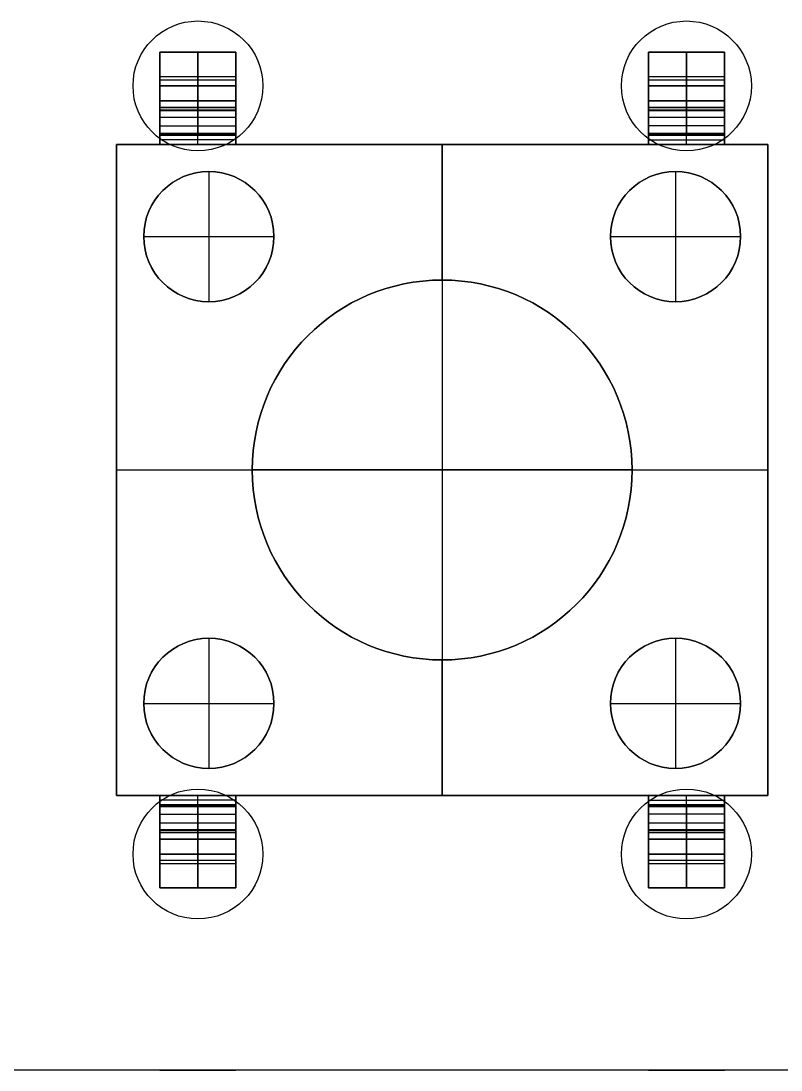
# Model space of a CAD drawing. Extents: x -0.02 to 3.17, y 0 to 2.28.
# Drawn here: x 1.3872 to 1.6629, y 0 to 0.3805 of the extents above; entities that cross this region are included whole.
import ezdxf

# ---------------------------------------------------------------- set-up
doc = ezdxf.new("R2010")
doc.units = 0
doc.header["$LTSCALE"] = 0.03937
doc.layers.add('LCDKEYPAD_SHIELD$BOARD', color=178, linetype='CONTINUOUS')
doc.layers.add('LCDKEYPAD_SHIELD$LKS_COMPO', color=7, linetype='CONTINUOUS')

msp = doc.modelspace()

# ---------------------------------------------------------------- linework, layer by layer
at = {"layer": 'LCDKEYPAD_SHIELD$BOARD'}
for p, q in [((1.45141, 0.38049), (1.45141, 0.38049, -0.06)), ((1.62858, 0.38049), (1.62858, 0.38049, -0.06)), ((1.45141, 0.1019), (1.45141, 0.1019, -0.06)), ((1.62858, 0.1019), (1.62858, 0.1019, -0.06)), ((3.032, 0), (-0.01348, 0)), ((3.032, 0, -0.06), (-0.01348, 0, -0.06))]:
    msp.add_line(p, q, dxfattribs=at)
for centre in [(1.45141, 0.35692), (1.45141, 0.35692, -0.06), (1.62858, 0.35692), (1.62858, 0.35692, -0.06), (1.45141, 0.07834), (1.45141, 0.07834, -0.06), (1.62858, 0.07834), (1.62858, 0.07834, -0.06)]:
    msp.add_circle(centre, 0.02356, dxfattribs=at)
at = {"layer": 'LCDKEYPAD_SHIELD$LKS_COMPO', "color": 253}
for p, q in [((1.43763, 0.35149, -0.07087), (1.43763, 0.36921, -0.03622)), ((1.43763, 0.36921, -0.03622), (1.46519, 0.36921, -0.03622)), ((1.43763, 0.36921, -0.03622), (1.43763, 0.34913, 0.08661)), ((1.46519, 0.36921, -0.03622), (1.43763, 0.36921, -0.03622)), ((1.45141, 0.35149, -0.07087), (1.45141, 0.36921, -0.03622)), ((1.45141, 0.36921, -0.03622), (1.45141, 0.34913, 0.08661)), ((1.46519, 0.36921, -0.03622), (1.46519, 0.35149, -0.07087)), ((1.46519, 0.34913, 0.08661), (1.46519, 0.36921, -0.03622)), ((1.6148, 0.34913, 0.08661), (1.6148, 0.36921, -0.03622)), ((1.6148, 0.36921, -0.03622), (1.64236, 0.36921, -0.03622)), ((1.6148, 0.36921, -0.03622), (1.6148, 0.35149, -0.07087)), ((1.64236, 0.36921, -0.03622), (1.6148, 0.36921, -0.03622)), ((1.62858, 0.34913, 0.08661), (1.62858, 0.36921, -0.03622)), ((1.62858, 0.36921, -0.03622), (1.62858, 0.35149, -0.07087)), ((1.64236, 0.36921, -0.03622), (1.64236, 0.34913, 0.08661)), ((1.64236, 0.35149, -0.07087), (1.64236, 0.36921, -0.03622)), ((1.43763, 0.36457, -0.00787), (1.43763, 0.3526, -0.00787)), ((1.46519, 0.36457, -0.00787), (1.46519, 0.3526, -0.00787)), ((1.6148, 0.36457, -0.00787), (1.6148, 0.3526, -0.00787)), ((1.64236, 0.36457, -0.00787), (1.64236, 0.3526, -0.00787)), ((1.43763, 0.36035, -0.05354), (1.46519, 0.36035, -0.05354)), ((1.43763, 0.35917, 0.0252), (1.46519, 0.35917, 0.0252)), ((1.6148, 0.36035, -0.05354), (1.64236, 0.36035, -0.05354)), ((1.6148, 0.35917, 0.0252), (1.64236, 0.35917, 0.0252)), ((1.43763, 0.33909, 0.0748), (1.43763, 0.35692, -0.0343)), ((1.43763, 0.35692, -0.0343), (1.46519, 0.35692, -0.0343)), ((1.43763, 0.35692, -0.0343), (1.43763, 0.33968, -0.06802)), ((1.46519, 0.35692, -0.0343), (1.43763, 0.35692, -0.0343)), ((1.45141, 0.33909, 0.0748), (1.45141, 0.35692, -0.0343)), ((1.45141, 0.35692, -0.0343), (1.45141, 0.33968, -0.06802)), ((1.46519, 0.35692, -0.0343), (1.46519, 0.33909, 0.0748)), ((1.46519, 0.33968, -0.06802), (1.46519, 0.35692, -0.0343)), ((1.6148, 0.33968, -0.06802), (1.6148, 0.35692, -0.0343)), ((1.6148, 0.35692, -0.0343), (1.64236, 0.35692, -0.0343)), ((1.6148, 0.35692, -0.0343), (1.6148, 0.33909, 0.0748)), ((1.64236, 0.35692, -0.0343), (1.6148, 0.35692, -0.0343)), ((1.62858, 0.33968, -0.06802), (1.62858, 0.35692, -0.0343)), ((1.62858, 0.35692, -0.0343), (1.62858, 0.33909, 0.0748)), ((1.64236, 0.35692, -0.0343), (1.64236, 0.33968, -0.06802)), ((1.64236, 0.33909, 0.0748), (1.64236, 0.35692, -0.0343)), ((1.43763, 0.35247, 0.06614), (1.43763, 0.35247, -0.00707)), ((1.43763, 0.35247, -0.043), (1.43763, 0.35247, -0.06894)), ((1.43763, 0.33968, -0.10236), (1.43763, 0.35149, -0.10236)), ((1.43763, 0.35149, -0.10236), (1.46519, 0.35149, -0.10236)), ((1.43763, 0.35149, -0.10236), (1.43763, 0.35149, -0.07087)), ((1.43763, 0.35149, -0.07087), (1.46519, 0.35149, -0.07087)), ((1.46519, 0.35149, -0.10236), (1.43763, 0.35149, -0.10236)), ((1.43763, 0.35149, -0.08661), (1.46519, 0.35149, -0.08661)), ((1.46519, 0.35149, -0.07087), (1.43763, 0.35149, -0.07087)), ((1.45141, 0.33968, -0.10236), (1.45141, 0.35149, -0.10236)), ((1.45141, 0.35149, -0.10236), (1.45141, 0.35149, -0.07087)), ((1.46519, 0.35247, 0.06614), (1.46519, 0.35247, -0.00707)), ((1.46519, 0.35247, -0.043), (1.46519, 0.35247, -0.06894)), ((1.46519, 0.35149, -0.10236), (1.46519, 0.33968, -0.10236)), ((1.46519, 0.35149, -0.07087), (1.46519, 0.35149, -0.10236)), ((1.6148, 0.35247, -0.06894), (1.6148, 0.35247, -0.043)), ((1.6148, 0.35247, -0.00707), (1.6148, 0.35247, 0.06614)), ((1.6148, 0.35149, -0.07087), (1.64236, 0.35149, -0.07087)), ((1.6148, 0.35149, -0.07087), (1.6148, 0.35149, -0.10236)), ((1.6148, 0.35149, -0.10236), (1.64236, 0.35149, -0.10236)), ((1.64236, 0.35149, -0.07087), (1.6148, 0.35149, -0.07087)), ((1.6148, 0.35149, -0.08661), (1.64236, 0.35149, -0.08661)), ((1.6148, 0.35149, -0.10236), (1.6148, 0.33968, -0.10236)), ((1.64236, 0.35149, -0.10236), (1.6148, 0.35149, -0.10236)), ((1.62858, 0.35149, -0.07087), (1.62858, 0.35149, -0.10236)), ((1.62858, 0.35149, -0.10236), (1.62858, 0.33968, -0.10236)), ((1.64236, 0.35247, -0.06894), (1.64236, 0.35247, -0.043)), ((1.64236, 0.35247, -0.00707), (1.64236, 0.35247, 0.06614)), ((1.64236, 0.35149, -0.10236), (1.64236, 0.35149, -0.07087)), ((1.64236, 0.33968, -0.10236), (1.64236, 0.35149, -0.10236)), ((1.43763, 0.34913, 0.08661), (1.46519, 0.34913, 0.08661)), ((1.46519, 0.34913, 0.08661), (1.43763, 0.34913, 0.08661)), ((1.43763, 0.34913, 0.08661), (1.43763, 0.33574, 0.08661)), ((1.43763, 0.3483, -0.05116), (1.46519, 0.3483, -0.05116)), ((1.43763, 0.34801, 0.02025), (1.46519, 0.34801, 0.02025)), ((1.45141, 0.33574, 0.08661), (1.45141, 0.34913, 0.08661)), ((1.46519, 0.33574, 0.08661), (1.46519, 0.34913, 0.08661)), ((1.64236, 0.34913, 0.08661), (1.6148, 0.34913, 0.08661)), ((1.6148, 0.33574, 0.08661), (1.6148, 0.34913, 0.08661)), ((1.6148, 0.34913, 0.08661), (1.64236, 0.34913, 0.08661)), ((1.6148, 0.3483, -0.05116), (1.64236, 0.3483, -0.05116)), ((1.6148, 0.34801, 0.02025), (1.64236, 0.34801, 0.02025)), ((1.62858, 0.33574, 0.08661), (1.62858, 0.34913, 0.08661)), ((1.64236, 0.34913, 0.08661), (1.64236, 0.33574, 0.08661)), ((1.43763, 0.34558, -0.10236), (1.46519, 0.34558, -0.10236)), ((1.6148, 0.34558, -0.10236), (1.64236, 0.34558, -0.10236)), ((1.43763, 0.34243, 0.08661), (1.46519, 0.34243, 0.08661)), ((1.43763, 0.33968, -0.06802), (1.46519, 0.33968, -0.06802)), ((1.43763, 0.33968, -0.06802), (1.43763, 0.33968, -0.10236)), ((1.43763, 0.33968, -0.10236), (1.46519, 0.33968, -0.10236)), ((1.46519, 0.33968, -0.06802), (1.43763, 0.33968, -0.06802)), ((1.43763, 0.33968, -0.08519), (1.46519, 0.33968, -0.08519)), ((1.46519, 0.33968, -0.10236), (1.43763, 0.33968, -0.10236)), ((1.43763, 0.33574, 0.0748), (1.43763, 0.33909, 0.0748)), ((1.43763, 0.33909, 0.0748), (1.46519, 0.33909, 0.0748)), ((1.46519, 0.33909, 0.0748), (1.43763, 0.33909, 0.0748)), ((1.45141, 0.33968, -0.06802), (1.45141, 0.33968, -0.10236)), ((1.45141, 0.33574, 0.0748), (1.45141, 0.33909, 0.0748)), ((1.46519, 0.33968, -0.10236), (1.46519, 0.33968, -0.06802)), ((1.46519, 0.33909, 0.0748), (1.46519, 0.33574, 0.0748)), ((1.64236, 0.34243, 0.08661), (1.6148, 0.34243, 0.08661)), ((1.6148, 0.33968, -0.10236), (1.64236, 0.33968, -0.10236)), ((1.6148, 0.33968, -0.10236), (1.6148, 0.33968, -0.06802)), ((1.6148, 0.33968, -0.06802), (1.64236, 0.33968, -0.06802)), ((1.64236, 0.33968, -0.10236), (1.6148, 0.33968, -0.10236)), ((1.6148, 0.33968, -0.08519), (1.64236, 0.33968, -0.08519)), ((1.64236, 0.33968, -0.06802), (1.6148, 0.33968, -0.06802)), ((1.6148, 0.33909, 0.0748), (1.64236, 0.33909, 0.0748)), ((1.64236, 0.33909, 0.0748), (1.6148, 0.33909, 0.0748)), ((1.6148, 0.33909, 0.0748), (1.6148, 0.33574, 0.0748)), ((1.62858, 0.33968, -0.10236), (1.62858, 0.33968, -0.06802)), ((1.62858, 0.33574, 0.0748), (1.62858, 0.33909, 0.0748)), ((1.64236, 0.33968, -0.06802), (1.64236, 0.33968, -0.10236)), ((1.64236, 0.33574, 0.0748), (1.64236, 0.33909, 0.0748)), ((1.42188, 0.09952, 0.16929), (1.42188, 0.33574, 0.16929)), ((1.42188, 0.33574, 0.16929), (1.6581, 0.33574, 0.16929)), ((1.46519, 0.33742, 0.0748), (1.43763, 0.33742, 0.0748)), ((1.46519, 0.33574, 0.0748), (1.43763, 0.33574, 0.0748)), ((1.43763, 0.33574, 0.08661), (1.46519, 0.33574, 0.08661)), ((1.53999, 0.28653, 0.16929), (1.53999, 0.33574, 0.16929)), ((1.6148, 0.33742, 0.0748), (1.64236, 0.33742, 0.0748)), ((1.6148, 0.33574, 0.0748), (1.64236, 0.33574, 0.0748)), ((1.64236, 0.33574, 0.08661), (1.6148, 0.33574, 0.08661)), ((1.6581, 0.33574, 0.16929), (1.6581, 0.09952, 0.16929)), ((1.42188, 0.21763, 0.16929), (1.4711, 0.21763, 0.16929)), ((1.60889, 0.21763, 0.16929), (1.6581, 0.21763, 0.16929)), ((1.53999, 0.09952, 0.16929), (1.53999, 0.14873, 0.16929)), ((1.6581, 0.09952, 0.16929), (1.42188, 0.09952, 0.16929)), ((1.43763, 0.09617, 0.0748), (1.43763, 0.09952, 0.0748)), ((1.43763, 0.09952, 0.0748), (1.46519, 0.09952, 0.0748)), ((1.46519, 0.09952, 0.08661), (1.43763, 0.09952, 0.08661)), ((1.43763, 0.09952, 0.08661), (1.43763, 0.08613, 0.08661)), ((1.45141, 0.09617, 0.0748), (1.45141, 0.09952, 0.0748)), ((1.45141, 0.08613, 0.08661), (1.45141, 0.09952, 0.08661)), ((1.46519, 0.09952, 0.0748), (1.46519, 0.09617, 0.0748)), ((1.46519, 0.08613, 0.08661), (1.46519, 0.09952, 0.08661)), ((1.6148, 0.08613, 0.08661), (1.6148, 0.09952, 0.08661)), ((1.6148, 0.09952, 0.08661), (1.64236, 0.09952, 0.08661)), ((1.64236, 0.09952, 0.0748), (1.6148, 0.09952, 0.0748)), ((1.6148, 0.09952, 0.0748), (1.6148, 0.09617, 0.0748)), ((1.62858, 0.08613, 0.08661), (1.62858, 0.09952, 0.08661)), ((1.62858, 0.09617, 0.0748), (1.62858, 0.09952, 0.0748)), ((1.64236, 0.09952, 0.08661), (1.64236, 0.08613, 0.08661)), ((1.64236, 0.09617, 0.0748), (1.64236, 0.09952, 0.0748)), ((1.46519, 0.09785, 0.0748), (1.43763, 0.09785, 0.0748)), ((1.43763, 0.07834, -0.0343), (1.43763, 0.09617, 0.0748)), ((1.43763, 0.09617, 0.0748), (1.46519, 0.09617, 0.0748)), ((1.46519, 0.09617, 0.0748), (1.43763, 0.09617, 0.0748)), ((1.43763, 0.08377, -0.10236), (1.43763, 0.09558, -0.10236)), ((1.43763, 0.09558, -0.10236), (1.46519, 0.09558, -0.10236)), ((1.43763, 0.09558, -0.10236), (1.43763, 0.09558, -0.06802)), ((1.43763, 0.09558, -0.06802), (1.46519, 0.09558, -0.06802)), ((1.46519, 0.09558, -0.10236), (1.43763, 0.09558, -0.10236)), ((1.43763, 0.09558, -0.08519), (1.46519, 0.09558, -0.08519)), ((1.43763, 0.09558, -0.06802), (1.43763, 0.07834, -0.0343)), ((1.46519, 0.09558, -0.06802), (1.43763, 0.09558, -0.06802)), ((1.45141, 0.07834, -0.0343), (1.45141, 0.09617, 0.0748)), ((1.45141, 0.08377, -0.10236), (1.45141, 0.09558, -0.10236)), ((1.45141, 0.09558, -0.10236), (1.45141, 0.09558, -0.06802)), ((1.45141, 0.09558, -0.06802), (1.45141, 0.07834, -0.0343)), ((1.46519, 0.09617, 0.0748), (1.46519, 0.07834, -0.0343)), ((1.46519, 0.09558, -0.10236), (1.46519, 0.08377, -0.10236)), ((1.46519, 0.09558, -0.06802), (1.46519, 0.09558, -0.10236)), ((1.46519, 0.07834, -0.0343), (1.46519, 0.09558, -0.06802)), ((1.6148, 0.09785, 0.0748), (1.64236, 0.09785, 0.0748)), ((1.6148, 0.09617, 0.0748), (1.64236, 0.09617, 0.0748)), ((1.6148, 0.09617, 0.0748), (1.6148, 0.07834, -0.0343)), ((1.64236, 0.09617, 0.0748), (1.6148, 0.09617, 0.0748)), ((1.6148, 0.09558, -0.06802), (1.6148, 0.09558, -0.10236)), ((1.6148, 0.09558, -0.10236), (1.64236, 0.09558, -0.10236)), ((1.64236, 0.09558, -0.06802), (1.6148, 0.09558, -0.06802)), ((1.6148, 0.09558, -0.08519), (1.64236, 0.09558, -0.08519)), ((1.6148, 0.09558, -0.10236), (1.6148, 0.08377, -0.10236)), ((1.64236, 0.09558, -0.10236), (1.6148, 0.09558, -0.10236)), ((1.6148, 0.07834, -0.0343), (1.6148, 0.09558, -0.06802)), ((1.6148, 0.09558, -0.06802), (1.64236, 0.09558, -0.06802)), ((1.62858, 0.09617, 0.0748), (1.62858, 0.07834, -0.0343)), ((1.62858, 0.09558, -0.06802), (1.62858, 0.09558, -0.10236)), ((1.62858, 0.09558, -0.10236), (1.62858, 0.08377, -0.10236)), ((1.62858, 0.07834, -0.0343), (1.62858, 0.09558, -0.06802)), ((1.64236, 0.07834, -0.0343), (1.64236, 0.09617, 0.0748)), ((1.64236, 0.09558, -0.10236), (1.64236, 0.09558, -0.06802)), ((1.64236, 0.08377, -0.10236), (1.64236, 0.09558, -0.10236)), ((1.64236, 0.09558, -0.06802), (1.64236, 0.07834, -0.0343)), ((1.43763, 0.09283, 0.08661), (1.46519, 0.09283, 0.08661)), ((1.64236, 0.09283, 0.08661), (1.6148, 0.09283, 0.08661)), ((1.43763, 0.08968, -0.10236), (1.46519, 0.08968, -0.10236)), ((1.6148, 0.08968, -0.10236), (1.64236, 0.08968, -0.10236)), ((1.43763, 0.08726, 0.02025), (1.46519, 0.08726, 0.02025)), ((1.43763, 0.08696, -0.05116), (1.46519, 0.08696, -0.05116)), ((1.43763, 0.08613, 0.08661), (1.46519, 0.08613, 0.08661)), ((1.43763, 0.08613, 0.08661), (1.43763, 0.06606, -0.03622)), ((1.46519, 0.08613, 0.08661), (1.43763, 0.08613, 0.08661)), ((1.43763, 0.06606, -0.03622), (1.43763, 0.08377, -0.07087)), ((1.43763, 0.08377, -0.07087), (1.46519, 0.08377, -0.07087)), ((1.43763, 0.08377, -0.07087), (1.43763, 0.08377, -0.10236)), ((1.43763, 0.08377, -0.10236), (1.46519, 0.08377, -0.10236)), ((1.46519, 0.08377, -0.07087), (1.43763, 0.08377, -0.07087)), ((1.43763, 0.08377, -0.08661), (1.46519, 0.08377, -0.08661)), ((1.46519, 0.08377, -0.10236), (1.43763, 0.08377, -0.10236)), ((1.45141, 0.08613, 0.08661), (1.45141, 0.06606, -0.03622)), ((1.45141, 0.06606, -0.03622), (1.45141, 0.08377, -0.07087)), ((1.45141, 0.08377, -0.07087), (1.45141, 0.08377, -0.10236)), ((1.46519, 0.06606, -0.03622), (1.46519, 0.08613, 0.08661)), ((1.46519, 0.08377, -0.07087), (1.46519, 0.06606, -0.03622)), ((1.46519, 0.08377, -0.10236), (1.46519, 0.08377, -0.07087)), ((1.6148, 0.08726, 0.02025), (1.64236, 0.08726, 0.02025)), ((1.6148, 0.08696, -0.05116), (1.64236, 0.08696, -0.05116)), ((1.6148, 0.06606, -0.03622), (1.6148, 0.08613, 0.08661)), ((1.6148, 0.08613, 0.08661), (1.64236, 0.08613, 0.08661)), ((1.64236, 0.08613, 0.08661), (1.6148, 0.08613, 0.08661)), ((1.6148, 0.08377, -0.10236), (1.64236, 0.08377, -0.10236)), ((1.6148, 0.08377, -0.10236), (1.6148, 0.08377, -0.07087)), ((1.6148, 0.08377, -0.07087), (1.64236, 0.08377, -0.07087)), ((1.64236, 0.08377, -0.10236), (1.6148, 0.08377, -0.10236)), ((1.6148, 0.08377, -0.08661), (1.64236, 0.08377, -0.08661)), ((1.6148, 0.08377, -0.07087), (1.6148, 0.06606, -0.03622)), ((1.64236, 0.08377, -0.07087), (1.6148, 0.08377, -0.07087)), ((1.62858, 0.06606, -0.03622), (1.62858, 0.08613, 0.08661)), ((1.62858, 0.08377, -0.10236), (1.62858, 0.08377, -0.07087)), ((1.62858, 0.08377, -0.07087), (1.62858, 0.06606, -0.03622)), ((1.64236, 0.08613, 0.08661), (1.64236, 0.06606, -0.03622)), ((1.64236, 0.08377, -0.07087), (1.64236, 0.08377, -0.10236)), ((1.64236, 0.06606, -0.03622), (1.64236, 0.08377, -0.07087)), ((1.43763, 0.08279, 0.06614), (1.43763, 0.08279, -0.00707)), ((1.43763, 0.08279, -0.043), (1.43763, 0.08279, -0.06894)), ((1.43763, 0.08266, -0.00787), (1.43763, 0.07069, -0.00787)), ((1.46519, 0.08279, 0.06614), (1.46519, 0.08279, -0.00707)), ((1.46519, 0.08279, -0.043), (1.46519, 0.08279, -0.06894)), ((1.46519, 0.08266, -0.00787), (1.46519, 0.07069, -0.00787)), ((1.6148, 0.08279, -0.06894), (1.6148, 0.08279, -0.043)), ((1.6148, 0.08279, -0.00707), (1.6148, 0.08279, 0.06614)), ((1.6148, 0.08266, -0.00787), (1.6148, 0.07069, -0.00787)), ((1.64236, 0.08279, -0.06894), (1.64236, 0.08279, -0.043)), ((1.64236, 0.08279, -0.00707), (1.64236, 0.08279, 0.06614)), ((1.64236, 0.08266, -0.00787), (1.64236, 0.07069, -0.00787)), ((1.46519, 0.07834, -0.0343), (1.43763, 0.07834, -0.0343)), ((1.43763, 0.07834, -0.0343), (1.46519, 0.07834, -0.0343)), ((1.6148, 0.07834, -0.0343), (1.64236, 0.07834, -0.0343)), ((1.64236, 0.07834, -0.0343), (1.6148, 0.07834, -0.0343)), ((1.43763, 0.0761, 0.0252), (1.46519, 0.0761, 0.0252)), ((1.43763, 0.07491, -0.05354), (1.46519, 0.07491, -0.05354)), ((1.6148, 0.0761, 0.0252), (1.64236, 0.0761, 0.0252)), ((1.6148, 0.07491, -0.05354), (1.64236, 0.07491, -0.05354)), ((1.43763, 0.06606, -0.03622), (1.46519, 0.06606, -0.03622)), ((1.46519, 0.06606, -0.03622), (1.43763, 0.06606, -0.03622)), ((1.6148, 0.06606, -0.03622), (1.64236, 0.06606, -0.03622)), ((1.64236, 0.06606, -0.03622), (1.6148, 0.06606, -0.03622))]:
    msp.add_line(p, q, dxfattribs=at)
at = {"layer": 'LCDKEYPAD_SHIELD$LKS_COMPO', "color": 0}
for p, q in [((1.42188, 0.09952, 0.03543), (1.42188, 0.33574, 0.03543)), ((1.42188, 0.33574, 0.03543), (1.42188, 0.33574, 0.16929)), ((1.42188, 0.33574, 0.16929), (1.42188, 0.09952, 0.16929)), ((1.42188, 0.09952, 0.10236), (1.42188, 0.33574, 0.10236)), ((1.42188, 0.33574, 0.03543), (1.42188, 0.09952, 0.03543)), ((1.6581, 0.33574, 0.03543), (1.42188, 0.33574, 0.03543)), ((1.42188, 0.33574, 0.16929), (1.42188, 0.33574, 0.03543)), ((1.42188, 0.33574, 0.03543), (1.6581, 0.33574, 0.03543)), ((1.6581, 0.33574, 0.16929), (1.42188, 0.33574, 0.16929)), ((1.42188, 0.33574, 0.10236), (1.6581, 0.33574, 0.10236)), ((1.53999, 0.33574, 0.03543), (1.53999, 0.09952, 0.03543)), ((1.53999, 0.33574, 0.16929), (1.53999, 0.33574, 0.03543)), ((1.6581, 0.09952, 0.03543), (1.6581, 0.33574, 0.03543)), ((1.6581, 0.33574, 0.03543), (1.6581, 0.33574, 0.16929)), ((1.6581, 0.33574, 0.16929), (1.6581, 0.09952, 0.16929)), ((1.6581, 0.09952, 0.10236), (1.6581, 0.33574, 0.10236)), ((1.6581, 0.09952, 0.03543), (1.6581, 0.33574, 0.03543)), ((1.6581, 0.33574, 0.03543), (1.6581, 0.33574, 0.16929)), ((1.45535, 0.3259, 0.18898), (1.45535, 0.27865, 0.18898)), ((1.45535, 0.3259, 0.18898), (1.45535, 0.3259, 0.16929)), ((1.45535, 0.3259, 0.16929), (1.45535, 0.3259, 0.18898)), ((1.62464, 0.3259, 0.18898), (1.62464, 0.27865, 0.18898)), ((1.62464, 0.3259, 0.18898), (1.62464, 0.3259, 0.16929)), ((1.62464, 0.3259, 0.16929), (1.62464, 0.3259, 0.18898)), ((1.43709, 0.31726, 0.18898), (1.43709, 0.31726, 0.16929)), ((1.47361, 0.31726, 0.18898), (1.47361, 0.31726, 0.16929)), ((1.60638, 0.31726, 0.18898), (1.60638, 0.31726, 0.16929)), ((1.6429, 0.31726, 0.18898), (1.6429, 0.31726, 0.16929)), ((1.43173, 0.30228, 0.18898), (1.47897, 0.30228, 0.18898)), ((1.60102, 0.30228, 0.18898), (1.64826, 0.30228, 0.18898)), ((1.43218, 0.29767, 0.18898), (1.43218, 0.29767, 0.16929)), ((1.47852, 0.29767, 0.18898), (1.47852, 0.29767, 0.16929)), ((1.60147, 0.29767, 0.18898), (1.60147, 0.29767, 0.16929)), ((1.64781, 0.29767, 0.18898), (1.64781, 0.29767, 0.16929)), ((1.44421, 0.28144, 0.18898), (1.44421, 0.28144, 0.16929)), ((1.45535, 0.27865, 0.16929), (1.45535, 0.27865, 0.18898)), ((1.45535, 0.27865, 0.18898), (1.45535, 0.27865, 0.16929)), ((1.46648, 0.28144, 0.18898), (1.46648, 0.28144, 0.16929)), ((1.6135, 0.28144, 0.18898), (1.6135, 0.28144, 0.16929)), ((1.62464, 0.27865, 0.16929), (1.62464, 0.27865, 0.18898)), ((1.62464, 0.27865, 0.18898), (1.62464, 0.27865, 0.16929)), ((1.63577, 0.28144, 0.18898), (1.63577, 0.28144, 0.16929)), ((1.42188, 0.21763, 0.03543), (1.42188, 0.21763, 0.16929)), ((1.42188, 0.21763, 0.03543), (1.6581, 0.21763, 0.03543)), ((1.6581, 0.21763, 0.03543), (1.6581, 0.21763, 0.16929)), ((1.45535, 0.15661, 0.18898), (1.45535, 0.10936, 0.18898)), ((1.45535, 0.15661, 0.18898), (1.45535, 0.15661, 0.16929)), ((1.45535, 0.15661, 0.16929), (1.45535, 0.15661, 0.18898)), ((1.62464, 0.15661, 0.18898), (1.62464, 0.10936, 0.18898)), ((1.62464, 0.15661, 0.18898), (1.62464, 0.15661, 0.16929)), ((1.62464, 0.15661, 0.16929), (1.62464, 0.15661, 0.18898)), ((1.43709, 0.14797, 0.18898), (1.43709, 0.14797, 0.16929)), ((1.47361, 0.14797, 0.18898), (1.47361, 0.14797, 0.16929)), ((1.60638, 0.14797, 0.18898), (1.60638, 0.14797, 0.16929)), ((1.6429, 0.14797, 0.18898), (1.6429, 0.14797, 0.16929)), ((1.43173, 0.13299, 0.18898), (1.47897, 0.13299, 0.18898)), ((1.60102, 0.13299, 0.18898), (1.64826, 0.13299, 0.18898)), ((1.43218, 0.12838, 0.18898), (1.43218, 0.12838, 0.16929)), ((1.47852, 0.12838, 0.18898), (1.47852, 0.12838, 0.16929)), ((1.60147, 0.12838, 0.18898), (1.60147, 0.12838, 0.16929)), ((1.64781, 0.12838, 0.18898), (1.64781, 0.12838, 0.16929)), ((1.44421, 0.11215, 0.18898), (1.44421, 0.11215, 0.16929)), ((1.46648, 0.11215, 0.18898), (1.46648, 0.11215, 0.16929)), ((1.6135, 0.11215, 0.18898), (1.6135, 0.11215, 0.16929)), ((1.63577, 0.11215, 0.18898), (1.63577, 0.11215, 0.16929)), ((1.45535, 0.10936, 0.16929), (1.45535, 0.10936, 0.18898)), ((1.45535, 0.10936, 0.18898), (1.45535, 0.10936, 0.16929)), ((1.62464, 0.10936, 0.16929), (1.62464, 0.10936, 0.18898)), ((1.62464, 0.10936, 0.18898), (1.62464, 0.10936, 0.16929)), ((1.42188, 0.09952, 0.16929), (1.42188, 0.09952, 0.03543)), ((1.42188, 0.09952, 0.03543), (1.6581, 0.09952, 0.03543)), ((1.6581, 0.09952, 0.03543), (1.42188, 0.09952, 0.03543)), ((1.42188, 0.09952, 0.03543), (1.42188, 0.09952, 0.16929)), ((1.42188, 0.09952, 0.16929), (1.6581, 0.09952, 0.16929)), ((1.6581, 0.09952, 0.10236), (1.42188, 0.09952, 0.10236)), ((1.53999, 0.09952, 0.03543), (1.53999, 0.09952, 0.16929)), ((1.6581, 0.09952, 0.16929), (1.6581, 0.09952, 0.03543)), ((1.6581, 0.09952, 0.16929), (1.6581, 0.09952, 0.03543))]:
    msp.add_line(p, q, dxfattribs=at)
at = {"layer": 'LCDKEYPAD_SHIELD$LKS_COMPO', "color": 251}
for p, q in [((1.53999, 0.28653, 0.12992), (1.53999, 0.14873, 0.12992)), ((1.53999, 0.28653, 0.20472), (1.53999, 0.14873, 0.20472)), ((1.53999, 0.28653, 0.12992), (1.53999, 0.28653, 0.16929)), ((1.53999, 0.28653, 0.16929), (1.53999, 0.28653, 0.12992)), ((1.55344, 0.2852, 0.16535), (1.55344, 0.2852, 0.20472)), ((1.50752, 0.27839, 0.12992), (1.50752, 0.27839, 0.16929)), ((1.57247, 0.27839, 0.12992), (1.57247, 0.27839, 0.16929)), ((1.49629, 0.27089, 0.16535), (1.49629, 0.27089, 0.20472)), ((1.60076, 0.25011, 0.16535), (1.60076, 0.25011, 0.20472)), ((1.47242, 0.23107, 0.12992), (1.47242, 0.23107, 0.16929)), ((1.60757, 0.23107, 0.12992), (1.60757, 0.23107, 0.16929)), ((1.4711, 0.21763, 0.12992), (1.60889, 0.21763, 0.12992)), ((1.60889, 0.21763, 0.20472), (1.4711, 0.21763, 0.20472)), ((1.4711, 0.21763, 0.16535), (1.4711, 0.21763, 0.20472)), ((1.4711, 0.21763, 0.20472), (1.4711, 0.21763, 0.16535)), ((1.60889, 0.21763, 0.20472), (1.60889, 0.21763, 0.16535)), ((1.60889, 0.21763, 0.16535), (1.60889, 0.21763, 0.20472)), ((1.60076, 0.18515, 0.16535), (1.60076, 0.18515, 0.20472)), ((1.48674, 0.17392, 0.12992), (1.48674, 0.17392, 0.16929)), ((1.59325, 0.17392, 0.12992), (1.59325, 0.17392, 0.16929)), ((1.49629, 0.16437, 0.16535), (1.49629, 0.16437, 0.20472)), ((1.53999, 0.14873, 0.16929), (1.53999, 0.14873, 0.12992)), ((1.53999, 0.14873, 0.12992), (1.53999, 0.14873, 0.16929)), ((1.55344, 0.15006, 0.16535), (1.55344, 0.15006, 0.20472))]:
    msp.add_line(p, q, dxfattribs=at)
at = {"layer": 'LCDKEYPAD_SHIELD$LKS_COMPO', "color": 253, "extrusion": (1, 0, 0)}
for points in [[(0.33574, 0.08661), (0.33574, 0.0748), (0.33909, 0.0748), (0.35692, -0.0343), (0.33968, -0.06802), (0.33968, -0.10236), (0.35149, -0.10236), (0.35149, -0.07087), (0.36921, -0.03622), (0.34913, 0.08661), (0.33574, 0.08661)], [(0.34913, 0.08661), (0.33574, 0.08661), (0.33574, 0.0748), (0.33909, 0.0748), (0.35692, -0.0343), (0.33968, -0.06802), (0.33968, -0.10236), (0.35149, -0.10236), (0.35149, -0.07087), (0.36921, -0.03622), (0.34913, 0.08661)], [(0.33574, 0.08661), (0.34913, 0.08661), (0.36921, -0.03622), (0.35149, -0.07087), (0.35149, -0.10236), (0.33968, -0.10236), (0.33968, -0.06802), (0.35692, -0.0343), (0.33909, 0.0748), (0.33574, 0.0748), (0.33574, 0.08661)], [(0.34913, 0.08661), (0.36921, -0.03622), (0.35149, -0.07087), (0.35149, -0.10236), (0.33968, -0.10236), (0.33968, -0.06802), (0.35692, -0.0343), (0.33909, 0.0748), (0.33574, 0.0748), (0.33574, 0.08661), (0.34913, 0.08661)], [(0.07834, -0.0343), (0.09617, 0.0748), (0.09952, 0.0748), (0.09952, 0.08661), (0.08613, 0.08661), (0.06606, -0.03622), (0.08377, -0.07087), (0.08377, -0.10236), (0.09558, -0.10236), (0.09558, -0.06802), (0.07834, -0.0343)], [(0.09558, -0.06802), (0.07834, -0.0343), (0.09617, 0.0748), (0.09952, 0.0748), (0.09952, 0.08661), (0.08613, 0.08661), (0.06606, -0.03622), (0.08377, -0.07087), (0.08377, -0.10236), (0.09558, -0.10236), (0.09558, -0.06802)], [(0.07834, -0.0343), (0.09558, -0.06802), (0.09558, -0.10236), (0.08377, -0.10236), (0.08377, -0.07087), (0.06606, -0.03622), (0.08613, 0.08661), (0.09952, 0.08661), (0.09952, 0.0748), (0.09617, 0.0748), (0.07834, -0.0343)], [(0.09558, -0.06802), (0.09558, -0.10236), (0.08377, -0.10236), (0.08377, -0.07087), (0.06606, -0.03622), (0.08613, 0.08661), (0.09952, 0.08661), (0.09952, 0.0748), (0.09617, 0.0748), (0.07834, -0.0343), (0.09558, -0.06802)]]:
    msp.add_lwpolyline(points, dxfattribs=at)
at = {"layer": 'LCDKEYPAD_SHIELD$LKS_COMPO', "color": 0, "extrusion": (0, 1, 0)}
for points in [[(-1.43763, 0.08661), (-1.46519, 0.08661), (-1.46519, 0.0748), (-1.43763, 0.0748), (-1.43763, 0.08661)], [(-1.64236, 0.0748), (-1.6148, 0.0748), (-1.6148, 0.08661), (-1.64236, 0.08661), (-1.64236, 0.0748)], [(-1.43763, 0.0748), (-1.46519, 0.0748), (-1.46519, 0.08661), (-1.43763, 0.08661), (-1.43763, 0.0748)], [(-1.64236, 0.08661), (-1.6148, 0.08661), (-1.6148, 0.0748), (-1.64236, 0.0748), (-1.64236, 0.08661)]]:
    msp.add_lwpolyline(points, dxfattribs=at)
at = {"layer": 'LCDKEYPAD_SHIELD$LKS_COMPO', "color": 0}
for centre in [(1.45535, 0.30228, 0.18898), (1.62464, 0.30228, 0.18898), (1.45535, 0.13299, 0.18898), (1.62464, 0.13299, 0.18898)]:
    msp.add_circle(centre, 0.02362, dxfattribs=at)
at = {"layer": 'LCDKEYPAD_SHIELD$LKS_COMPO', "color": 253}
for centre, radius in [((1.45535, 0.30228, 0.16929), 0.02362), ((1.62464, 0.30228, 0.16929), 0.02362), ((1.53999, 0.21763, 0.16929), 0.0689), ((1.45535, 0.13299, 0.16929), 0.02362), ((1.62464, 0.13299, 0.16929), 0.02362)]:
    msp.add_circle(centre, radius, dxfattribs=at)
at = {"layer": 'LCDKEYPAD_SHIELD$LKS_COMPO', "color": 251}
for centre in [(1.53999, 0.21763, 0.12992), (1.53999, 0.21763, 0.20472)]:
    msp.add_circle(centre, 0.0689, dxfattribs=at)
at = {"layer": 'LCDKEYPAD_SHIELD$LKS_COMPO', "color": 0}
for centre, start, end in [((1.45535, 0.30228, 0.16929), 90, 270), ((1.45535, 0.30228, 0.18898), 90, 270), ((1.45535, 0.30228, 0.17913), 90, 270), ((1.45535, 0.30228, 0.18898), 270, 90), ((1.45535, 0.30228, 0.16929), 270, 90), ((1.45535, 0.30228, 0.17913), 270, 90), ((1.62464, 0.30228, 0.16929), 90, 270), ((1.62464, 0.30228, 0.18898), 90, 270), ((1.62464, 0.30228, 0.17913), 90, 270), ((1.62464, 0.30228, 0.18898), 270, 90), ((1.62464, 0.30228, 0.16929), 270, 90), ((1.62464, 0.30228, 0.17913), 270, 90), ((1.45535, 0.13299, 0.16929), 90, 270), ((1.45535, 0.13299, 0.18898), 90, 270), ((1.45535, 0.13299, 0.17913), 90, 270), ((1.45535, 0.13299, 0.18898), 270, 90), ((1.45535, 0.13299, 0.16929), 270, 90), ((1.45535, 0.13299, 0.17913), 270, 90), ((1.62464, 0.13299, 0.16929), 90, 270), ((1.62464, 0.13299, 0.18898), 90, 270), ((1.62464, 0.13299, 0.17913), 90, 270), ((1.62464, 0.13299, 0.18898), 270, 90), ((1.62464, 0.13299, 0.16929), 270, 90), ((1.62464, 0.13299, 0.17913), 270, 90)]:
    msp.add_arc(centre, 0.02362, start, end, dxfattribs=at)
at = {"layer": 'LCDKEYPAD_SHIELD$LKS_COMPO', "color": 251}
for centre, start, end in [((1.53999, 0.21763, 0.20472), 0, 180), ((1.53999, 0.21763, 0.16535), 0, 180), ((1.53999, 0.21763, 0.18504), 0, 180), ((1.53999, 0.21763, 0.12992), 90, 270), ((1.53999, 0.21763, 0.16929), 90, 270), ((1.53999, 0.21763, 0.14961), 90, 270), ((1.53999, 0.21763, 0.16929), 270, 90), ((1.53999, 0.21763, 0.12992), 270, 90), ((1.53999, 0.21763, 0.14961), 270, 90), ((1.53999, 0.21763, 0.16535), 180, 0), ((1.53999, 0.21763, 0.20472), 180, 360), ((1.53999, 0.21763, 0.18504), 180, 0)]:
    msp.add_arc(centre, 0.0689, start, end, dxfattribs=at)

doc.saveas('drawing.dxf')
